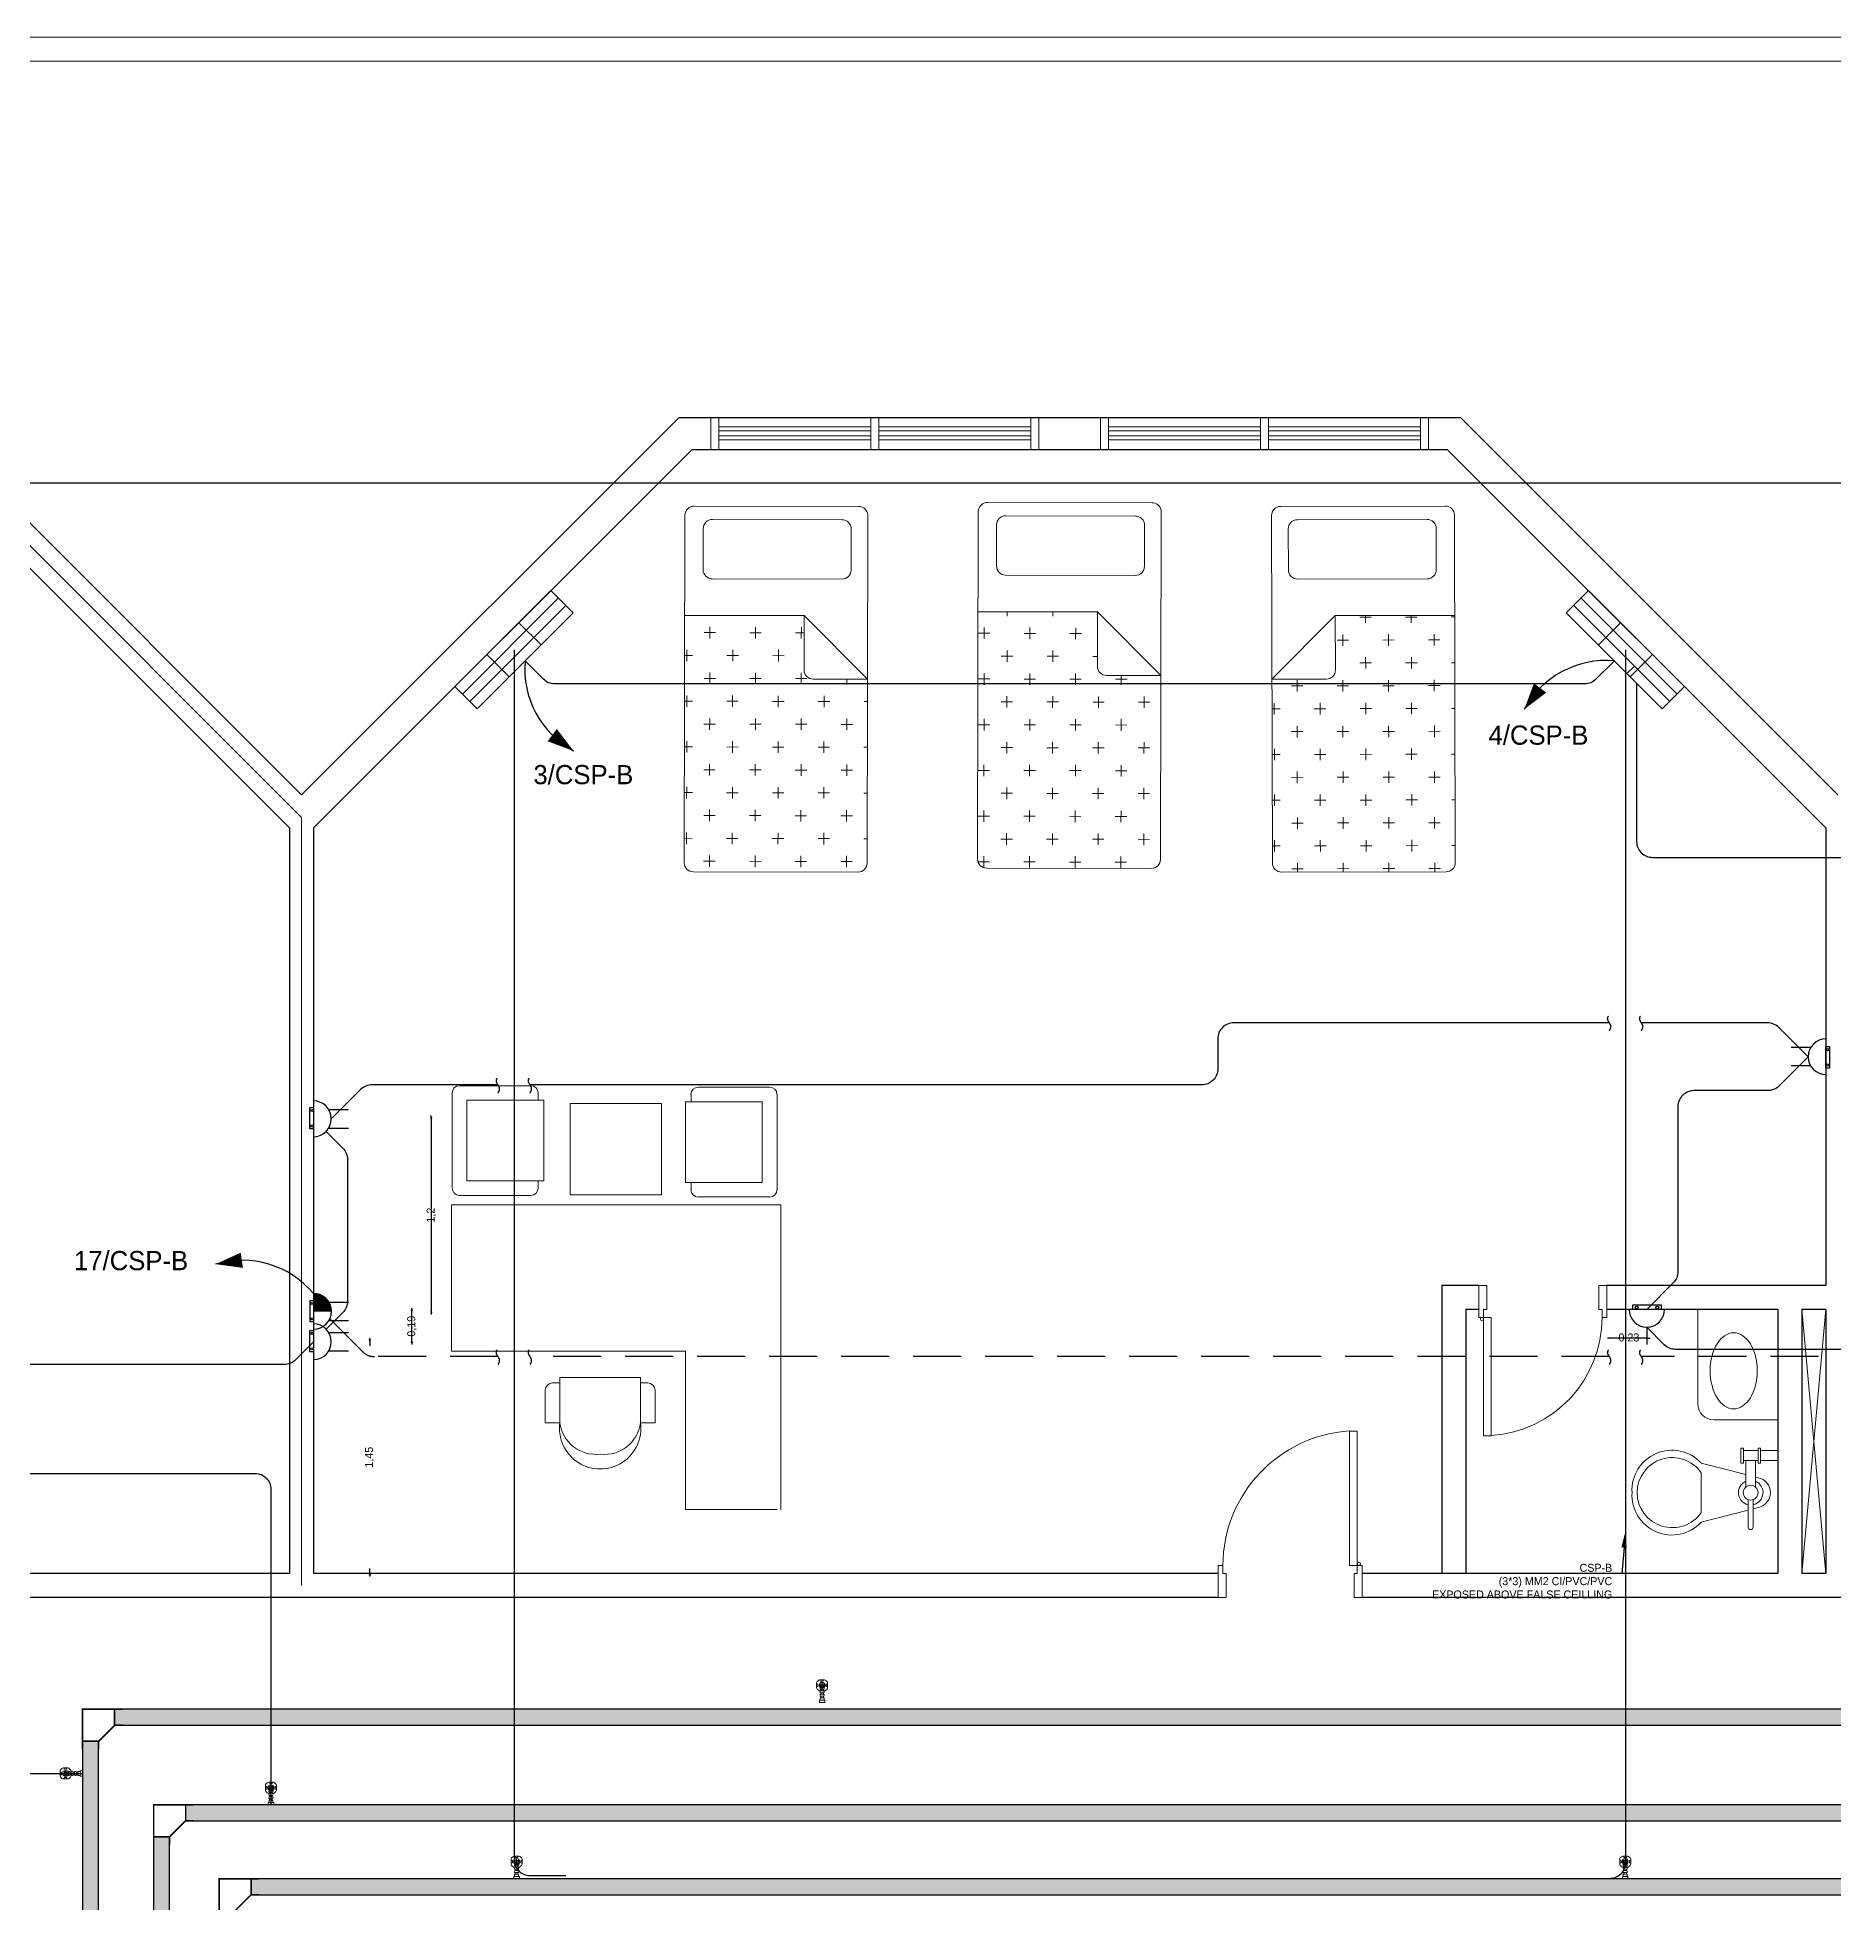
# Model space of a CAD drawing. Extents: x -1451 to 148, y -12854 to 856.
# Drawn here: x 15.75 to 26.97, y 368.22 to 379.87 of the extents above; entities that cross this region are included whole.
import ezdxf
from ezdxf import colors
from ezdxf.entities.mleader import LeaderData, LeaderLine
from ezdxf.enums import TextEntityAlignment as Align
from ezdxf.math import Vec2, Vec3

# ---------------------------------------------------------------- set-up
doc = ezdxf.new("R2010")
doc.units = 0
doc.header["$LTSCALE"] = 0.15
for name, pattern in [('CONTINOUS', [0]), ('HIDDEN', [0.375, 0.25, -0.125]), ('HIDDEN-Z', [3, 2, -1])]:
    doc.linetypes.add(name, pattern=pattern)
doc.layers.get('0').update_dxf_attribs({"color": 252})
doc.layers.get('Defpoints').update_dxf_attribs({"color": 252})
for name, color, linetype in [('0 BDH', 252, 'Continuous'), ('0 NORMAL WIRING', 252, 'Continuous'), ('0 sockets', 252, 'Continuous'), ('0 TEXTT', 4, 'Continuous'), ('0 TRATS', 252, 'Continuous'), ('0 UPS WIRING', 252, 'Continuous'), ('0 WIRING 3', 4, 'Continuous'), ('bound', 252, 'Continuous'), ('CIRCUIT_PRO_LAYER', 7, 'Continuous'), ('CPTOOLS-TRAY', 1, 'Continuous'), ('E-SOCK', 2, 'Continuous'), ('WIRING', 4, 'Continuous')]:
    doc.layers.add(name, color=color, linetype=linetype)
for name, color, linetype, lineweight in [('0 DIM', 6, 'Continuous', 5), ('0 LEGEND', 140, 'Continuous', 0), ('anal', 252, 'Continuous', 20), ('DOOR', 252, 'Continuous', 20), ('EL-PULL BOX-50', 3, 'Continuous', 0), ('FUR', 252, 'Continuous', 9), ('TMG-LC-ACCEORISE', 1, 'Continuous', 0), ('wall', 252, 'Continuous', 30)]:
    doc.layers.add(name, color=color, linetype=linetype, lineweight=lineweight)
doc.styles.add('SDC-TEXT-ARB', font='sdc-arb.shx')
doc.dimstyles.new('ISO-25', dxfattribs={"dimtxt": 0.05, "dimasz": 0.01, "dimexe": 0, "dimexo": 0, "dimtad": 0, "dimtoh": 1, "dimtxsty": 'Standard', "dimblk": 'CLOSED', "dimcen": 2.5, "dimse1": 1, "dimse2": 1, "dimclrd": 1, "dimadec": 0, "dimazin": 0, "dimtfac": 1, "dimtix": 1, "dimtmove": 1, "dimatfit": 0, "dimfxl": 1, "dimarcsym": 0})

# ---------------------------------------------------------------- blocks, each defined once
blk = doc.blocks.new('A$C48FC3568')
at = {"layer": 'FUR'}
h = blk.add_hatch(dxfattribs=at)
h.set_pattern_fill('CROSS', color=256, scale=0.5, style=0)
h.set_pattern_definition([(0, (-34.60875, 58.23435), (0.125, -0.125), [0.0625, -0.1875]), (270, (-34.5775, 58.2656), (-0.125, -0.125), [0.0625, -0.1875])])
h.paths.add_polyline_path([(1.055, 0.703), (1.055, 1), (0.05, 1, 0.414214), (0, 0.95), (0, 0.05, 0.414214), (0.05, 0), (1.402, 0), (1.402, 0.653), (1.105, 0.653, -0.414214)])
for p, q in [((0, 0.95), (0, 0.05)), ((1.95, 1), (0.05, 1)), ((1.402, 0.653), (1.055, 1)), ((1.055, 1), (1.055, 0.703)), ((2, 0.05), (2, 0.95)), ((1.602, 0.859), (1.602, 0.15)), ((1.877, 0.909), (1.652, 0.909)), ((1.927, 0.15), (1.927, 0.859)), ((1.402, 0.653), (1.105, 0.653)), ((1.402, 0), (1.402, 0.653)), ((1.652, 0.1), (1.877, 0.1)), ((0.05, 0), (1.95, 0))]:
    blk.add_line(p, q, dxfattribs=at)
for centre, start, end in [((0.05, 0.95), 90, 180), ((1.95, 0.95), 360, 90), ((1.652, 0.859), 90, 180), ((1.877, 0.859), 360, 90), ((1.105, 0.703), 180, 270), ((1.652, 0.15), 180, 270), ((1.877, 0.15), 270, 0), ((0.05, 0.05), 180, 270), ((1.95, 0.05), 270, 360)]:
    blk.add_arc(centre, 0.05, start, end, dxfattribs=at)
blk = doc.blocks.new('D90')
at = {"layer": 'DOOR'}
for points in [[(0.03, 0.2), (0.03, 1.04), (0.078, 1.04), (0.078, 0.2)], [(0.03, 0.2), (0, 0.2), (0, 0), (0.05, 0), (0.05, 0.15), (0.03, 0.15)], [(0.87, 0.2), (0.9, 0.2), (0.9, 0), (0.85, 0), (0.85, 0.15), (0.87, 0.15)]]:
    blk.add_lwpolyline(points, close=True, dxfattribs=at)
blk.add_circle((0.02, 0.21), 0.01, dxfattribs=at)
blk.add_arc((0.025, 0.197), 0.845, 0.2218, 86.3889, dxfattribs=at)
blk = doc.blocks.new('D80')
at = {"layer": 'DOOR'}
for points in [[(0.03, 0.2), (0.03, 0.94), (0.078, 0.94), (0.078, 0.2)], [(0.03, 0.2), (0, 0.2), (0, 0), (0.05, 0), (0.05, 0.15), (0.03, 0.15)], [(0.77, 0.2), (0.8, 0.2), (0.8, 0), (0.75, 0), (0.75, 0.15), (0.77, 0.15)]]:
    blk.add_lwpolyline(points, close=True, dxfattribs=at)
blk.add_circle((0.02, 0.21), 0.01, dxfattribs=at)
blk.add_arc((0.03, 0.2), 0.74, 0, 86.2769, dxfattribs=at)
blk = doc.blocks.new('ARCH')
at = {"layer": 'anal'}
for p, q in [((5.325, 379.875), (43.725, 379.875)), ((5.475, 379.725), (43.875, 379.725)), ((19.958, 377.4), (19.958, 377.5)), ((20.008, 377.5), (20.008, 377.3)), ((20.958, 377.5), (20.958, 377.3)), ((21.008, 377.5), (21.008, 377.3)), ((21.958, 377.5), (21.958, 377.3)), ((22.008, 377.4), (22.008, 377.5)), ((22.392, 377.4), (22.392, 377.5)), ((22.442, 377.5), (22.442, 377.3)), ((23.392, 377.5), (23.392, 377.3)), ((23.442, 377.5), (23.442, 377.3)), ((24.392, 377.5), (24.392, 377.3)), ((24.442, 377.4), (24.442, 377.5)), ((17.4, 375), (15, 377.4)), ((15, 377.4), (17.4, 375)), ((19.958, 377.4), (19.958, 377.3)), ((20.008, 377.44), (20.958, 377.44)), ((20.008, 377.415), (20.958, 377.415)), ((20.008, 377.4), (20.008, 377.3)), ((20.008, 377.385), (20.958, 377.385)), ((21.008, 377.44), (21.958, 377.44)), ((21.008, 377.415), (21.958, 377.415)), ((21.008, 377.385), (21.958, 377.385)), ((21.958, 377.4), (21.958, 377.3)), ((22.008, 377.4), (22.008, 377.3)), ((22.392, 377.4), (22.392, 377.3)), ((23.392, 377.44), (22.442, 377.44)), ((23.392, 377.415), (22.442, 377.415)), ((22.442, 377.4), (22.442, 377.3)), ((23.392, 377.385), (22.442, 377.385)), ((24.392, 377.44), (23.442, 377.44)), ((24.392, 377.415), (23.442, 377.415)), ((24.392, 377.385), (23.442, 377.385)), ((24.392, 377.4), (24.392, 377.3)), ((24.442, 377.4), (24.442, 377.3)), ((20.008, 377.36), (20.958, 377.36)), ((21.008, 377.36), (21.958, 377.36)), ((23.392, 377.36), (22.442, 377.36)), ((24.392, 377.36), (23.442, 377.36)), ((17.4, 372.6), (17.4, 375)), ((17.4, 372.6), (17.4, 375)), ((17.4, 372.6), (17.4, 375)), ((17.4, 372.6), (17.4, 375)), ((17.4, 372.6), (17.4, 375)), ((17.4, 372.6), (17.4, 375)), ((17.4, 372.6), (17.4, 375)), ((17.4, 372.6), (17.4, 375)), ((17.4, 372.6), (17.4, 375)), ((17.4, 372.6), (17.4, 375)), ((17.4, 372.6), (17.4, 375)), ((17.4, 372.6), (17.4, 375)), ((17.4, 372.6), (17.4, 375)), ((17.4, 372.6), (17.4, 375)), ((17.4, 372.6), (17.4, 375)), ((17.4, 372.6), (17.4, 375)), ((17.4, 372.6), (17.4, 375)), ((17.4, 372.6), (17.4, 375)), ((17.4, 370.2), (17.4, 375)), ((17.4, 375), (17.4, 370.2)), ((26.775, 371.925), (26.925, 370.275)), ((26.925, 371.925), (26.775, 370.275))]:
    blk.add_line(p, q, dxfattribs=at)
at = {"layer": 'bound', "color": 2}
blk.add_lwpolyline([(91.902, 377.348), (94.426, 377.348), (94.426, 312.722), (-14.994, 312.722), (-14.994, 377.09), (94.639, 377.09)], dxfattribs=at)
at = {"layer": 'FUR'}
for p, q in [((18.387, 373.323), (18.833, 373.323)), ((20.325, 373.313), (19.879, 373.313)), ((18.341, 372.98), (18.341, 373.277)), ((18.433, 373.232), (18.913, 373.232)), ((18.433, 372.98), (18.433, 373.232)), ((18.878, 373.232), (18.878, 373.277)), ((18.913, 372.98), (18.913, 373.232)), ((19.078, 373.211), (19.649, 373.211)), ((19.078, 373.211), (19.078, 372.64)), ((19.649, 373.211), (19.649, 372.64)), ((19.799, 372.971), (19.799, 373.222)), ((20.279, 373.222), (19.799, 373.222)), ((19.834, 373.222), (19.834, 373.268)), ((20.279, 372.971), (20.279, 373.222)), ((20.371, 372.971), (20.371, 373.268)), ((18.341, 372.98), (18.341, 372.683)), ((18.433, 372.98), (18.433, 372.729)), ((18.913, 372.98), (18.913, 372.729)), ((19.799, 372.971), (19.799, 372.719)), ((20.279, 372.971), (20.279, 372.719)), ((20.371, 372.971), (20.371, 372.673)), ((18.433, 372.729), (18.913, 372.729)), ((18.878, 372.729), (18.878, 372.683)), ((20.279, 372.719), (19.799, 372.719)), ((19.834, 372.719), (19.834, 372.673)), ((18.387, 372.637), (18.833, 372.637)), ((19.078, 372.64), (19.649, 372.64)), ((20.325, 372.628), (19.879, 372.628)), ((20.395, 372.579), (18.337, 372.579)), ((18.337, 372.579), (18.337, 371.665)), ((20.395, 370.674), (20.395, 372.579)), ((26.125, 371.335), (26.125, 371.925)), ((19.799, 371.665), (18.337, 371.665)), ((19.799, 371.665), (19.799, 370.674)), ((18.923, 371.216), (18.923, 371.42)), ((19.015, 371.466), (18.969, 371.466)), ((19.266, 371.5), (19.015, 371.5)), ((19.015, 371.216), (19.015, 371.5)), ((19.266, 371.5), (19.518, 371.5)), ((19.518, 371.216), (19.518, 371.5)), ((19.518, 371.466), (19.563, 371.466)), ((19.609, 371.216), (19.609, 371.42)), ((18.923, 371.216), (19.015, 371.216)), ((19.518, 371.216), (19.609, 371.216)), ((26.225, 371.235), (26.625, 371.235)), ((26.424, 370.893), (26.146, 370.965)), ((26.393, 371.058), (26.409, 371.058)), ((26.393, 370.965), (26.393, 371.058)), ((26.409, 370.965), (26.393, 370.965)), ((26.409, 371.058), (26.409, 370.965)), ((26.409, 371.043), (26.501, 371.043)), ((26.501, 370.981), (26.409, 370.981)), ((26.424, 370.981), (26.424, 370.815)), ((26.486, 370.814), (26.486, 370.981)), ((26.501, 371.058), (26.517, 371.058)), ((26.501, 370.965), (26.501, 371.058)), ((26.517, 370.965), (26.501, 370.965)), ((26.517, 371.058), (26.517, 370.965)), ((26.517, 371.043), (26.625, 371.043)), ((26.625, 370.981), (26.517, 370.981)), ((26.146, 370.657), (26.146, 370.904)), ((26.501, 370.873), (26.486, 370.877)), ((26.44, 370.564), (26.44, 370.737)), ((26.471, 370.737), (26.471, 370.564)), ((20.371, 370.674), (19.799, 370.674)), ((26.439, 370.671), (26.146, 370.595)), ((26.501, 370.687), (26.47, 370.679))]:
    blk.add_line(p, q, dxfattribs=at)
blk.add_circle((26.455, 370.78), 0.0463, dxfattribs=at)
for centre, radius, start, end in [((18.387, 373.277), 0.0457, 90, 180), ((18.833, 373.277), 0.0457, 360, 90), ((19.879, 373.268), 0.0457, 90, 180), ((20.325, 373.268), 0.0457, 0, 90), ((18.387, 372.683), 0.0457, 180, 270), ((18.833, 372.683), 0.0457, 270, 360), ((19.879, 372.673), 0.0457, 180, 270), ((20.325, 372.673), 0.0457, 270, 0), ((18.969, 371.42), 0.0457, 90, 180), ((19.563, 371.42), 0.0457, 0, 90), ((26.225, 371.335), 0.1, 180, 270), ((19.266, 371.182), 0.254, 172.4334, 7.5666), ((19.238, 371.244), 0.225, 187.1177, 277.1177), ((19.294, 371.244), 0.225, 262.8823, 352.8823), ((25.963, 370.795), 0.25, 43.0172, 183.38), ((25.965, 370.779), 0.22, 34.5054, 179.7), ((26.455, 370.78), 0.0772, 113.4137, 258.1237), ((26.455, 370.78), 0.0772, 281.423, 67.1495), ((26.484, 370.78), 0.0942, 280.3889, 79.6111), ((25.963, 370.765), 0.25, 176.62, 316.9828), ((25.965, 370.781), 0.22, 180.3, 325.4946), ((26.455, 370.564), 0.0154, 180, 360)]:
    blk.add_arc(centre, radius, start, end, dxfattribs=at)
at = {"layer": 'FUR', "extrusion": (0, 0, -1)}
blk.add_ellipse((26.349, 371.541), major_axis=(0, 0.238), ratio=0.619046, start_param=3.141593, end_param=9.424778, dxfattribs=at)
at = {"layer": 'wall'}
for p, q in [((15.041, 377.5), (17.4, 375.141)), ((17.4, 375.141), (19.759, 377.5)), ((19.759, 377.5), (24.641, 377.5)), ((24.641, 377.5), (27, 375.141)), ((14.959, 377.3), (17.325, 374.934)), ((17.475, 374.934), (19.841, 377.3)), ((19.841, 377.3), (24.559, 377.3)), ((24.559, 377.3), (26.925, 374.934)), ((17.325, 374.934), (17.325, 370.275)), ((17.475, 374.934), (17.475, 370.275)), ((26.925, 374.934), (26.925, 372.075)), ((24.525, 372.075), (24.525, 370.275)), ((24.756, 372.075), (24.525, 372.075)), ((26.925, 372.075), (25.556, 372.075)), ((26.925, 372.075), (26.625, 372.075)), ((24.675, 371.925), (24.675, 370.275)), ((24.756, 371.925), (24.675, 371.925)), ((26.625, 371.925), (25.556, 371.925)), ((26.625, 371.925), (26.625, 370.275)), ((26.775, 371.925), (26.775, 370.275)), ((26.925, 371.925), (26.775, 371.925)), ((26.925, 371.925), (26.925, 370.275)), ((17.325, 370.275), (14.925, 370.275)), ((23.127, 370.275), (17.475, 370.275)), ((24.525, 370.275), (24.027, 370.275)), ((26.625, 370.275), (24.675, 370.275)), ((26.925, 370.275), (26.775, 370.275)), ((17.4, 370.125), (15.075, 370.125)), ((23.127, 370.125), (17.325, 370.125)), ((29.973, 370.125), (24.027, 370.125))]:
    blk.add_line(p, q, dxfattribs=at)
at = {"layer": 'DOOR', "xscale": -1, "rotation": 180}
blk.add_blockref('D80', (24.756, 372.075), dxfattribs=at)
at = {"layer": 'DOOR', "xscale": -1}
blk.add_blockref('D90', (24.027, 370.125), dxfattribs=at)
at = {"layer": 'FUR'}
for p, xscale, yscale, zscale, rotation in [((19.791, 374.66), -1.142857142856969, 1.142857142856997, 1.142857142856983, 269.8740982340422), ((21.624, 374.683), -1.142857142856969, 1.142857142856997, 1.142857142856983, 269.8740982340422), ((24.609, 374.66), 1.142857142856969, 1.142857142856969, 1.142857142856969, 90.12590176595786)]:
    blk.add_blockref('A$C48FC3568', p, dxfattribs=dict(at, xscale=xscale, yscale=yscale, zscale=zscale, rotation=rotation))
blk = doc.blocks.new('s')
at = {"layer": '0 BDH', "linetype": 'ByBlock'}
h = blk.add_hatch(dxfattribs=at)
h.set_pattern_fill('ANGLE', color=2)
h.set_pattern_definition([(0, (-147.759, -393.318), (0, 6.985), [5.08, -1.905]), (90, (-147.759, -393.318), (-6.985, 4e-16), [5.08, -1.905])])
h.paths.add_polyline_path([(0.073, 0.002, 1), (0.054, 0.002, 1)])
at = {"layer": '0 BDH', "color": 6, "linetype": 'ByBlock'}
blk.add_lwpolyline([(-0.089, 0.015), (0.089, 0.015), (0.089, -0.015), (-0.089, -0.015)], close=True, dxfattribs=at)
for centre in [(-0.064, 0.002), (0.064, 0.002)]:
    blk.add_circle(centre, 0.00918, dxfattribs=at)
blk = doc.blocks.new('*U277')
at = {"layer": 'E-SOCK'}
for p, q in [((-0.077, -0.021), (-0.077, 0.142)), ((0.077, -0.021), (0.077, 0.142)), ((-0.223, -0.149), (0.223, -0.149))]:
    blk.add_line(p, q, dxfattribs=at)
blk.add_arc((0, -0.149), 0.149, 0, 180, dxfattribs=at)
at = {"layer": '0 BDH', "color": 6, "linetype": 'ByBlock'}
blk.add_blockref('s', (-0.005, -0.163), dxfattribs=at)
blk = doc.blocks.new('*U282')
at = {"layer": 'E-SOCK'}
h = blk.add_hatch(color=256, dxfattribs=at)
h.dxf.hatch_style = 1
h.paths.add_polyline_path([(0, 0.074, 0.414214), (-0.149, -0.074), (0, -0.074)])
for p, q in [((-0.077, 0.053), (-0.077, 0.217)), ((0.077, 0.053), (0.077, 0.217)), ((-0.223, -0.074), (0.223, -0.074))]:
    blk.add_line(p, q, dxfattribs=at)
blk.add_lwpolyline([(0, 0.074), (0, -0.074)], dxfattribs=at)
blk.add_arc((0, -0.074), 0.149, 0, 180, dxfattribs=at)
at = {"layer": '0 BDH', "color": 6, "linetype": 'ByBlock'}
blk.add_blockref('s', (-0.001, -0.089), dxfattribs=at)
blk = doc.blocks.new('WATHERPROOF SOCKER S.PH')
at = {"layer": 'E-SOCK', "color": 6}
for p, q in [((0, 0.111), (0, 0.22)), ((-0.167, 0), (0.167, 0))]:
    blk.add_line(p, q, dxfattribs=at)
blk.add_arc((0, 0), 0.111, 0, 180, dxfattribs=at)
at = {"layer": '0 BDH', "color": 6, "linetype": 'ByBlock'}
blk.add_blockref('s', (-0.001, -0.014), dxfattribs=at)
blk = doc.blocks.new('BHU')
at = {"layer": '0 UPS WIRING', "linetype": 'ByBlock'}
h = blk.add_hatch(dxfattribs=at)
h.set_pattern_fill('ANGLE', color=2)
h.set_pattern_definition([(0, (-191.761, -360.1), (0, 6.985), [5.08, -1.905]), (90, (-191.761, -360.1), (-6.985, 4e-16), [5.08, -1.905])])
h.paths.add_polyline_path([(-0.424, 0), (-0.424, -0.066), (-0.141, -0.066), (-0.141, 0)])
h.paths.add_polyline_path([(0.141, 0), (0.141, -0.066), (0.424, -0.066), (0.424, 0)])
h.paths.add_polyline_path([(-0.141, -0.131), (-0.141, -0.197), (0.141, -0.197), (0.141, -0.131)])
at = {"layer": '0 UPS WIRING', "color": 2, "linetype": 'ByBlock'}
for p, q in [((-0.424, -0.197), (-0.424, 0)), ((-0.141, -0.197), (-0.141, 0)), ((0.141, -0.197), (0.141, 0)), ((0.424, -0.197), (0.424, 0)), ((-0.424, 0), (0.424, 0)), ((-0.424, -0.066), (0.424, -0.066)), ((-0.424, -0.131), (0.424, -0.131)), ((-0.424, -0.197), (0.424, -0.197))]:
    blk.add_line(p, q, dxfattribs=at)
blk.add_lwpolyline([(-0.424, 0), (0.424, 0), (0.424, -0.197), (-0.424, -0.197)], close=True, dxfattribs=at)
blk = doc.blocks.new('*U280')
at = {"layer": 'E-SOCK'}
for p, q in [((-0.077, -0.021), (-0.077, 0.142)), ((0.077, -0.021), (0.077, 0.142)), ((-0.223, -0.149), (0.223, -0.149))]:
    blk.add_line(p, q, dxfattribs=at)
blk.add_arc((0, -0.149), 0.149, 0, 180, dxfattribs=at)
at = {"layer": '0 BDH', "color": 6, "linetype": 'ByBlock'}
blk.add_blockref('s', (-0.005, -0.163), dxfattribs=at)
blk = doc.blocks.new('U')
at = {"color": 2, "transparency": 33554687}
blk.add_line((0.203, 0.525), (0.184, 0.612), dxfattribs=at)
blk.add_lwpolyline([(0.184, 0.612, 0, 0.096, 0), (0.208, 0.448, 0.096, 0.096, 0)], format="xyseb", dxfattribs=at)
at = {"color": 2, "ltscale": 0.2, "transparency": 33554687}
blk.add_arc((-0.375, 0.446), 0.583, 310.035, 16.5519, dxfattribs=at)
blk = doc.blocks.new('*U199')
at = {"color": 0, "const_width": 0.01}
for points in [[(-0.05, 0.15), (-0.05, 0.2)], [(0.05, 0.15), (0.05, 0.2)], [(0.2, 0.05), (0.15, 0.05)], [(0.2, -0.05), (0.15, -0.05)]]:
    blk.add_lwpolyline(points, dxfattribs=at)
at = {"layer": 'CIRCUIT_PRO_LAYER', "color": 0, "const_width": 0.01}
blk.add_lwpolyline([(-0.05, -0.05), (-0.05, 0.15), (0.05, 0.15), (0.15, 0.05), (0.15, -0.05)], close=True, dxfattribs=at)
blk = doc.blocks.new('*U207')
at = {"layer": 'CPTOOLS-TRAY'}
h = blk.add_hatch(dxfattribs=at)
h.set_pattern_fill('HEX', color=0, scale=0.005)
h.paths.add_polyline_path([(0.05, 47.203), (-0.05, 47.203), (-0.05, 0), (0.05, 0)])
at = {"layer": 'CPTOOLS-TRAY', "color": 0}
blk.add_lwpolyline([(0.05, 47.203), (-0.05, 47.203), (-0.05, 0), (0.05, 0)], close=True, dxfattribs=at)
blk = doc.blocks.new('K7X7X1U5B4')
at = {"layer": '0 TRATS', "color": 0, "linetype": 'ByBlock'}
for name, p, rotation in [('*U199', (16.935, 368.317), 270), ('*U207', (64.288, 368.317), 90)]:
    blk.add_blockref(name, p, dxfattribs=dict(at, rotation=rotation))
blk = doc.blocks.new('*U240')
at = {"layer": 'CPTOOLS-TRAY'}
h = blk.add_hatch(dxfattribs=at)
h.set_pattern_fill('HEX', color=0, scale=0.005)
h.paths.add_polyline_path([(0.05, 46.849), (-0.05, 46.849), (-0.05, 0), (0.05, 0)])
at = {"layer": 'CPTOOLS-TRAY', "color": 0}
blk.add_lwpolyline([(0.05, 46.849), (-0.05, 46.849), (-0.05, 0), (0.05, 0)], close=True, dxfattribs=at)
blk = doc.blocks.new('*U241')
at = {"layer": 'CPTOOLS-TRAY'}
h = blk.add_hatch(dxfattribs=at)
h.set_pattern_fill('HEX', color=0, scale=0.005)
h.paths.add_polyline_path([(0.05, 28.225), (-0.05, 28.225), (-0.05, 0), (0.05, 0)])
at = {"layer": 'CPTOOLS-TRAY', "color": 0}
blk.add_lwpolyline([(0.05, 28.225), (-0.05, 28.225), (-0.05, 0), (0.05, 0)], close=True, dxfattribs=at)
blk = doc.blocks.new('C5A2A8X4T8')
at = {"layer": '0 TRATS', "color": 0, "linetype": 'ByBlock'}
for name, p, rotation in [('*U199', (16.526, 368.779), 270), ('*U240', (63.525, 368.779), 90), ('*U241', (16.526, 368.629), 180)]:
    blk.add_blockref(name, p, dxfattribs=dict(at, rotation=rotation))
blk = doc.blocks.new('*U260')
at = {"layer": 'CPTOOLS-TRAY'}
h = blk.add_hatch(dxfattribs=at)
h.set_pattern_fill('HEX', color=0, scale=0.005)
h.paths.add_polyline_path([(0.05, 46.905), (-0.05, 46.905), (-0.05, 0), (0.05, 0)])
at = {"layer": 'CPTOOLS-TRAY', "color": 0}
blk.add_lwpolyline([(0.05, 46.905), (-0.05, 46.905), (-0.05, 0), (0.05, 0)], close=True, dxfattribs=at)
blk = doc.blocks.new('*U261')
at = {"layer": 'CPTOOLS-TRAY'}
h = blk.add_hatch(dxfattribs=at)
h.set_pattern_fill('HEX', color=0, scale=0.005)
h.paths.add_polyline_path([(0.05, 29.284), (-0.05, 29.284), (-0.05, 0), (0.05, 0)])
at = {"layer": 'CPTOOLS-TRAY', "color": 0}
blk.add_lwpolyline([(0.05, 29.284), (-0.05, 29.284), (-0.05, 0), (0.05, 0)], close=True, dxfattribs=at)
blk = doc.blocks.new('W2J0O4G0K3')
at = {"layer": '0 TRATS', "color": 0, "linetype": 'ByBlock'}
for name, p, rotation in [('*U199', (16.082, 369.376), 270), ('*U260', (63.137, 369.376), 90), ('*U261', (16.082, 369.226), 180)]:
    blk.add_blockref(name, p, dxfattribs=dict(at, rotation=rotation))
blk = doc.blocks.new('endtick', base_point=(-3267.27, -69559.4))
at = {"layer": 'WIRING', "color": 2, "linetype": 'HIDDEN'}
blk.add_spline([(-3267.27, -69509.4), (-3276.985, -69534.4), (-3267.27, -69559.4), (-3256.425, -69584.4), (-3267.27, -69609.4)], degree=3, dxfattribs=at)
blk = doc.blocks.new('JUNCTION BOX 2')
at = {"layer": 'TMG-LC-ACCEORISE', "color": 1, "ltscale": 0.4}
blk.add_lwpolyline([(-27, -85), (27, -85, 0.198912), (40, -79), (54, -66, 0.198912), (59, -53), (59, 2, 0.198912), (54, 15), (40, 28, 0.198912), (27, 34), (-27, 34, 0.198912), (-40, 28), (-54, 15, 0.198912), (-60, 2), (-60, -25), (-60, -53, 0.198912), (-54, -66), (-40, -79, 0.198912)], format="xyb", close=True, dxfattribs=at)
for points in [[(-14, 34), (12, 34), (12, 20), (-14, 20)], [(-60, -12), (-60, -39), (-45, -39), (-45, -12)], [(-14, -85), (12, -85), (12, -71), (-14, -71)], [(59, -12), (59, -39), (45, -39), (45, -12)]]:
    blk.add_lwpolyline(points, close=True, dxfattribs=at)
at = {"layer": 'TMG-LC-ACCEORISE', "color": 1}
for points in [[(0, 7), (0, -58)], [(-32, -25), (32, -25)]]:
    blk.add_lwpolyline(points, dxfattribs=at)
blk.add_circle((0, -25), 32.2, dxfattribs=at)
blk = doc.blocks.new('EMT CON. ADAPTER')
at = {"linetype": 'CONTINOUS'}
for points in [[(-60, 25), (-60, -25), (-30, -25), (-30, 25)], [(0, 35), (-30, 35), (-30, -35), (0, -35)]]:
    blk.add_lwpolyline(points, close=True, dxfattribs=at)
blk = doc.blocks.new('WERG')
at = {"layer": '0 LEGEND', "color": 1, "ltscale": 0.05}
for p, q in [((-43, 16), (-43, -16)), ((-27, 26), (-33, 26)), ((-17, 17), (0, 17)), ((-17, -16), (-17, 16)), ((-33, -26), (-27, -26)), ((-17, -17), (0, -17))]:
    blk.add_line(p, q, dxfattribs=at)
for centre, start, end in [((-33, 16), 90.0002, 180.0002), ((-27, 16), 0.0002, 90.0002), ((-33, -16), 180.0002, 270.0002), ((-27, -16), 270.0002, 0.0002)]:
    blk.add_arc(centre, 10, start, end, dxfattribs=at)
blk = doc.blocks.new('*U304')
at = {"layer": '0 LEGEND', "ltscale": 0.05}
for p in [(-189, 0), (-146, 0), (-103, 0), (-60, 0)]:
    blk.add_blockref('WERG', p, dxfattribs=at)
at = {"layer": '0 LEGEND', "ltscale": 0.05, "xscale": -1, "rotation": 180}
blk.add_blockref('EMT CON. ADAPTER', (0, 0), dxfattribs=at)
blk = doc.blocks.new('DD')
at = {"layer": 'EL-PULL BOX-50', "extrusion": (-3.54521e-15, -0.013854, 0.999904), "xscale": -0.002311763713811701, "yscale": 0.002311763713811701, "zscale": 0.002311763713811699, "rotation": 180}
blk.add_blockref('JUNCTION BOX 2', (0, 0.367, -0.001), dxfattribs=at)
at = {"layer": 'EL-PULL BOX-50', "xscale": -0.001964999156739888, "yscale": 0.001964999156739888, "zscale": 0.001964999156739888, "rotation": 90}
blk.add_blockref('*U304', (0, 0), dxfattribs=at)
blk = doc.blocks.new('_Closed')
at = {"color": 0, "linetype": 'ByBlock', "lineweight": -2}
for p, q in [((-1, 0.2), (0, 0)), ((-1, 0.2), (-1, -0.2)), ((0, 0), (-1, -0.2)), ((0, 0), (-1, 0))]:
    blk.add_line(p, q, dxfattribs=at)
blk = doc.blocks.new('*D400')
at = {"layer": '0 DIM', "color": 1, "linetype": 'ByBlock', "lineweight": -2, "transparency": 16777216}
for p, q in [((25.571, 371.745), (25.561, 371.745)), ((25.807, 371.745), (25.581, 371.745)), ((25.817, 371.745), (25.827, 371.745))]:
    blk.add_line(p, q, dxfattribs=at)
at = {"layer": 'Defpoints', "color": 0, "linetype": 'ByBlock', "transparency": 16777216}
for p in [(25.581, 371.939), (25.807, 371.939), (25.581, 371.745)]:
    blk.add_point(p, dxfattribs=at)
at = {"layer": '0 DIM', "color": 1, "linetype": 'ByBlock', "lineweight": -2, "transparency": 16777216, "xscale": 0.01, "yscale": 0.01, "zscale": 0.01}
blk.add_blockref('_Closed', (25.581, 371.745), dxfattribs=at)
at = {"layer": '0 DIM', "color": 1, "linetype": 'ByBlock', "lineweight": -2, "transparency": 16777216, "xscale": 0.01, "yscale": 0.01, "zscale": 0.01, "rotation": 180}
blk.add_blockref('_Closed', (25.807, 371.745), dxfattribs=at)
at = {"layer": '0 DIM', "color": 0, "linetype": 'ByBlock', "transparency": 16777216, "insert": (25.694, 371.745), "char_height": 0.05, "attachment_point": 5}
blk.add_mtext('0,23', dxfattribs=at)
blk = doc.blocks.new('*D401')
at = {"layer": '0 DIM', "color": 1, "linetype": 'ByBlock', "lineweight": -2, "transparency": 16777216}
for p, q in [((17.826, 371.736), (17.826, 371.746)), ((17.826, 371.726), (17.826, 371.697)), ((17.826, 370.275), (17.826, 370.305)), ((17.826, 370.265), (17.826, 370.255))]:
    blk.add_line(p, q, dxfattribs=at)
at = {"layer": 'Defpoints', "color": 0, "linetype": 'ByBlock', "transparency": 16777216}
for p in [(17.464, 371.726), (17.475, 370.275), (17.826, 370.275)]:
    blk.add_point(p, dxfattribs=at)
at = {"layer": '0 DIM', "color": 1, "linetype": 'ByBlock', "lineweight": -2, "transparency": 16777216, "xscale": 0.01, "yscale": 0.01, "zscale": 0.01}
for p, rotation in [((17.826, 371.726), 270), ((17.826, 370.275), 90)]:
    blk.add_blockref('_Closed', p, dxfattribs=dict(at, rotation=rotation))
at = {"layer": '0 DIM', "color": 0, "linetype": 'ByBlock', "transparency": 16777216, "insert": (17.826, 371.001), "char_height": 0.05, "attachment_point": 5, "rotation": 90}
blk.add_mtext('1,45', dxfattribs=at)
blk = doc.blocks.new('*D402')
at = {"layer": '0 DIM', "color": 1, "linetype": 'ByBlock', "lineweight": -2, "transparency": 16777216}
for p, q in [((18.09, 371.923), (18.09, 371.933)), ((18.09, 371.726), (18.09, 371.913)), ((18.09, 371.716), (18.09, 371.706))]:
    blk.add_line(p, q, dxfattribs=at)
at = {"layer": 'Defpoints', "color": 0, "linetype": 'ByBlock', "transparency": 16777216}
for p in [(17.531, 371.913), (18.09, 371.913), (17.464, 371.726)]:
    blk.add_point(p, dxfattribs=at)
at = {"layer": '0 DIM', "color": 1, "linetype": 'ByBlock', "lineweight": -2, "transparency": 16777216, "xscale": 0.01, "yscale": 0.01, "zscale": 0.01}
for p, rotation in [((18.09, 371.913), 270), ((18.09, 371.726), 90)]:
    blk.add_blockref('_Closed', p, dxfattribs=dict(at, rotation=rotation))
at = {"layer": '0 DIM', "color": 0, "linetype": 'ByBlock', "transparency": 16777216, "insert": (18.09, 371.82), "char_height": 0.05, "attachment_point": 5, "rotation": 90}
blk.add_mtext('0,19', dxfattribs=at)
blk = doc.blocks.new('*D403')
at = {"layer": '0 DIM', "color": 1, "linetype": 'ByBlock', "lineweight": -2, "transparency": 16777216}
for p, q in [((18.211, 373.126), (18.211, 373.136)), ((18.211, 373.116), (18.211, 371.913)), ((18.211, 371.903), (18.211, 371.893))]:
    blk.add_line(p, q, dxfattribs=at)
at = {"layer": 'Defpoints', "color": 0, "linetype": 'ByBlock', "transparency": 16777216}
for p in [(17.475, 373.116), (17.475, 371.913), (18.211, 371.913)]:
    blk.add_point(p, dxfattribs=at)
at = {"layer": '0 DIM', "color": 1, "linetype": 'ByBlock', "lineweight": -2, "transparency": 16777216, "xscale": 0.01, "yscale": 0.01, "zscale": 0.01}
for p, rotation in [((18.211, 373.116), 270), ((18.211, 371.913), 90)]:
    blk.add_blockref('_Closed', p, dxfattribs=dict(at, rotation=rotation))
at = {"layer": '0 DIM', "color": 0, "linetype": 'ByBlock', "transparency": 16777216, "insert": (18.211, 372.514), "char_height": 0.05, "attachment_point": 5, "rotation": 90}
blk.add_mtext('1,2', dxfattribs=at)

msp = doc.modelspace()

# ---------------------------------------------------------------- linework, layer by layer
at = {"layer": '0 NORMAL WIRING', "color": 3}
for points in [[(25.572, 373.716), (23.225, 373.716, 0.414214), (23.125, 373.616), (23.125, 373.428, -0.414214), (23.025, 373.328), (18.828, 373.328)], [(26.814, 373.504), (26.631, 373.687, 0.198912), (26.56, 373.716), (25.772, 373.716)], [(26.814, 373.504), (26.631, 373.321, -0.198912), (26.56, 373.292), (26.1, 373.292, 0.414214), (26, 373.192), (26, 372.16, -0.198912), (25.971, 372.09), (25.806, 371.925)], [(18.628, 373.328), (17.84, 373.328, 0.198912), (17.769, 373.299), (17.586, 373.116)], [(17.554, 373.037), (17.658, 372.933, -0.198912), (17.687, 372.862), (17.687, 371.976, -0.198912), (17.658, 371.905), (17.554, 371.801)], [(28.194, 371.814), (28.085, 371.704, -0.198912), (28.014, 371.675), (25.986, 371.675, -0.198912), (25.915, 371.704), (25.806, 371.814)], [(17.475, 371.723), (17.363, 371.61, -0.198912), (17.292, 371.581), (12.757, 371.581)]]:
    msp.add_lwpolyline(points, format="xyb", dxfattribs=at)
for points in [[(17.475, 373.116), (17.475, 373.116)], [(17.475, 371.723), (17.475, 371.723)]]:
    msp.add_lwpolyline(points, dxfattribs=at)
at = {"layer": '0 sockets', "color": 4, "linetype": 'ByBlock'}
msp.add_lwpolyline([(12.657, 377.315), (12.657, 371, 0.414214), (12.757, 370.9), (17.109, 370.9, -0.414214), (17.209, 370.8), (17.209, 368.829)], format="xyb", dxfattribs=at)
at = {"layer": '0 sockets', "color": 6, "linetype": 'ByBlock'}
for points in [[(18.728, 376.047), (18.728, 368.487, 0.414214), (18.828, 368.387), (19.051, 368.387)], [(25.672, 376.047), (25.672, 368.467, -0.414214), (25.572, 368.367), (25.541, 368.367)]]:
    msp.add_lwpolyline(points, format="xyb", dxfattribs=at)
at = {"layer": '0 sockets', "color": 1, "linetype": 'ByBlock'}
msp.add_lwpolyline([(14.939, 369.103), (15.417, 369.103, -0.414214), (15.45, 369.069), (15.45, 369.059, 0.414214), (15.483, 369.025), (16.032, 369.025)], format="xyb", dxfattribs=at)
at = {"layer": '0 UPS WIRING', "color": 2, "linetype": 'ByBlock'}
for points in [[(18.658, 376.117), (18.658, 376.117)], [(25.742, 376.117), (25.742, 376.117)]]:
    msp.add_lwpolyline(points, dxfattribs=at)
for points in [[(25.603, 375.978), (25.488, 375.863, -0.198912), (25.418, 375.834), (18.982, 375.834, -0.198913), (18.912, 375.863), (18.797, 375.978)], [(25.742, 375.839), (25.742, 374.85, 0.414214), (25.842, 374.75), (28.158, 374.75, 0.414214), (28.258, 374.85), (28.258, 375.839)]]:
    msp.add_lwpolyline(points, format="xyb", dxfattribs=at)
at = {"layer": '0 UPS WIRING', "color": 2, "linetype": 'HIDDEN-Z'}
msp.add_lwpolyline([(18.628, 371.63), (17.855, 371.63, -0.198912), (17.784, 371.659), (17.576, 371.867)], format="xyb", dxfattribs=at)
for points in [[(25.572, 371.63), (18.828, 371.63)], [(28.228, 371.63), (25.772, 371.63)]]:
    msp.add_lwpolyline(points, dxfattribs=at)

# ---------------------------------------------------------------- block references
at = {"layer": '0 BDH', "color": 2, "linetype": 'ByBlock'}
for p, rotation in [((18.658, 376.117), 44.9999999894472), ((25.742, 376.117), 315.0000000001052)]:
    msp.add_blockref('BHU', p, dxfattribs=dict(at, rotation=rotation))
at = {"layer": '0 BDH', "color": 6, "linetype": 'ByBlock'}
for p, rotation in [((25.603, 375.978), 135.0000000000053), ((18.797, 375.978), 224.9999999999973), ((17.475, 372.024), 90)]:
    msp.add_blockref('U', p, dxfattribs=dict(at, rotation=rotation))
at = {"layer": '0 NORMAL WIRING', "color": 3, "xscale": 0.75, "yscale": 0.75, "zscale": 0.75, "rotation": 90}
msp.add_blockref('*U280', (26.814, 373.504), dxfattribs=at)
at = {"layer": '0 sockets', "color": 3}
msp.add_blockref('ARCH', (0, 0), dxfattribs=at)
at = {"layer": '0 sockets', "color": 3, "xscale": 0.75, "yscale": 0.75, "zscale": 0.75, "rotation": 270}
for name, p in [('*U277', (17.586, 373.116)), ('*U282', (17.531, 371.913)), ('*U277', (17.586, 371.723))]:
    msp.add_blockref(name, p, dxfattribs=at)
at = {"layer": '0 sockets', "color": 3, "rotation": 180}
msp.add_blockref('WATHERPROOF SOCKER S.PH', (25.806, 371.925), dxfattribs=at)
at = {"layer": '0 TRATS', "color": 1, "linetype": 'ByBlock'}
msp.add_blockref('W2J0O4G0K3', (0, 0), dxfattribs=at)
at = {"layer": '0 TRATS', "color": 4, "linetype": 'ByBlock'}
msp.add_blockref('C5A2A8X4T8', (0, 0), dxfattribs=at)
at = {"layer": '0 TRATS', "color": 6, "linetype": 'ByBlock'}
msp.add_blockref('K7X7X1U5B4', (0, 0), dxfattribs=at)
at = {"layer": '0 WIRING 3', "color": 6, "linetype": 'ByBlock'}
for name, p, xscale, yscale, zscale, rotation in [('endtick', (25.572, 373.716), 0.001, 0.001, 0.001, 180), ('endtick', (25.772, 373.716), 0.001, 0.001, 0.001, 180), ('endtick', (18.628, 373.328), 0.001, 0.001, 0.001, 180), ('endtick', (18.828, 373.328), 0.001, 0.001, 0.001, 179.9999999999992), ('endtick', (18.628, 371.63), 0.001, 0.001, 0.001, 179.9999999988031), ('endtick', (18.828, 371.63), 0.001, 0.001, 0.001, 179.9999999988024), ('endtick', (25.572, 371.63), 0.001, 0.001, 0.001, 179.9999999988023), ('endtick', (25.772, 371.63), 0.001, 0.001, 0.001, 179.9999999988025), ('DD', (16.032, 369.025), 0.25, 0.25, 0.25, 89.99999999999999)]:
    msp.add_blockref(name, p, dxfattribs=dict(at, xscale=xscale, yscale=yscale, zscale=zscale, rotation=rotation))
at = {"layer": '0 WIRING 3', "color": 6, "linetype": 'ByBlock', "xscale": 0.25, "yscale": 0.25, "zscale": 0.25}
for p in [(20.653, 369.469), (17.209, 368.829), (18.744, 368.367), (25.671, 368.367)]:
    msp.add_blockref('DD', p, dxfattribs=at)

# ---------------------------------------------------------------- texts
at = {"layer": '0 BDH', "color": 6, "linetype": 'ByBlock', "style": 'SDC-TEXT-ARB'}
for s, p in [('4/CSP-B', (25.129, 375.514)), ('3/CSP-B', (19.161, 375.267)), ('17/CSP-B', (16.335, 372.23))]:
    msp.add_text(s, height=0.12, dxfattribs=at).set_placement(p, align=Align.MIDDLE_CENTER)

# ---------------------------------------------------------------- dimensions: what is measured, and where the dimension line sits
at = {"layer": '0 DIM', "color": 6, "linetype": 'ByBlock'}
for base, p1, p2, picture, middle in [((18.211, 371.913), (17.475, 373.116), (17.475, 371.913), '*D403', (18.211, 372.514)), ((18.09, 371.913), (17.464, 371.726), (17.531, 371.913), '*D402', (18.09, 371.82)), ((17.826, 370.275), (17.464, 371.726), (17.475, 370.275), '*D401', (17.826, 371.001))]:
    dim = msp.add_linear_dim(base=base, p1=p1, p2=p2, angle=90, dimstyle='ISO-25', dxfattribs=at)
    dim.commit()
    dim.dimension.update_dxf_attribs({"geometry": picture, "text_midpoint": middle})
dim = msp.add_linear_dim(base=(25.581, 371.745), p1=(25.807, 371.939), p2=(25.581, 371.939), dimstyle='ISO-25', dxfattribs=at)
dim.commit()
dim.dimension.update_dxf_attribs({"geometry": '*D400', "text_midpoint": (25.694, 371.745)})

# ---------------------------------------------------------------- leaders
at = {"layer": '0 TEXTT', "color": 6, "linetype": 'ByBlock'}
ml = msp.add_multileader_mtext('Standard', dxfattribs=at)
ml.set_content('{\\C2;CSP-B\\P(3*3) MM2 CI/PVC/PVC\\PEXPOSED ABOVE FALSE CEILLING}', color=6)
ml.set_leader_properties(color=4)
ml.build(insert=Vec2(0, 0))
ml.multileader.update_dxf_attribs({"text_right_attachment_type": 6, "dogleg_length": 0.05, "arrow_head_size": 0.1})
ctx = ml.context
ctx.base_point, ctx.char_height, ctx.arrow_head_size, ctx.landing_gap_size = Vec3(24.213, 370.31), 0.05, 0.1, 0.01
ctx.right_attachment, ctx.text_align_type = 6, 2
notes = []
notes.append((ctx, [(0, (1, 1, 0), (25.65, 370.275), (-1, 0), 0.05, [(0, [(25.672, 370.536)], 0, [])])]))
ctx.mtext.insert, ctx.mtext.width, ctx.mtext.alignment, ctx.mtext.flow_direction = Vec3(25.59, 370.335), 2.66233, 3, 5
for ctx, leaders in notes:
    for number, flags, end, landing, length, lines in leaders:
        leader = LeaderData()
        leader.index, (leader.has_last_leader_line, leader.has_dogleg_vector, leader.attachment_direction) = number, flags
        leader.last_leader_point, leader.dogleg_vector, leader.dogleg_length = Vec3(end), Vec3(landing), length
        for number, points, colour, breaks in lines:
            line = LeaderLine()
            line.index, line.vertices, line.color, line.breaks = number, Vec3.list(points), colors.encode_raw_color(colour), breaks
            leader.lines.append(line)
        ctx.leaders.append(leader)

doc.saveas('drawing.dxf')
